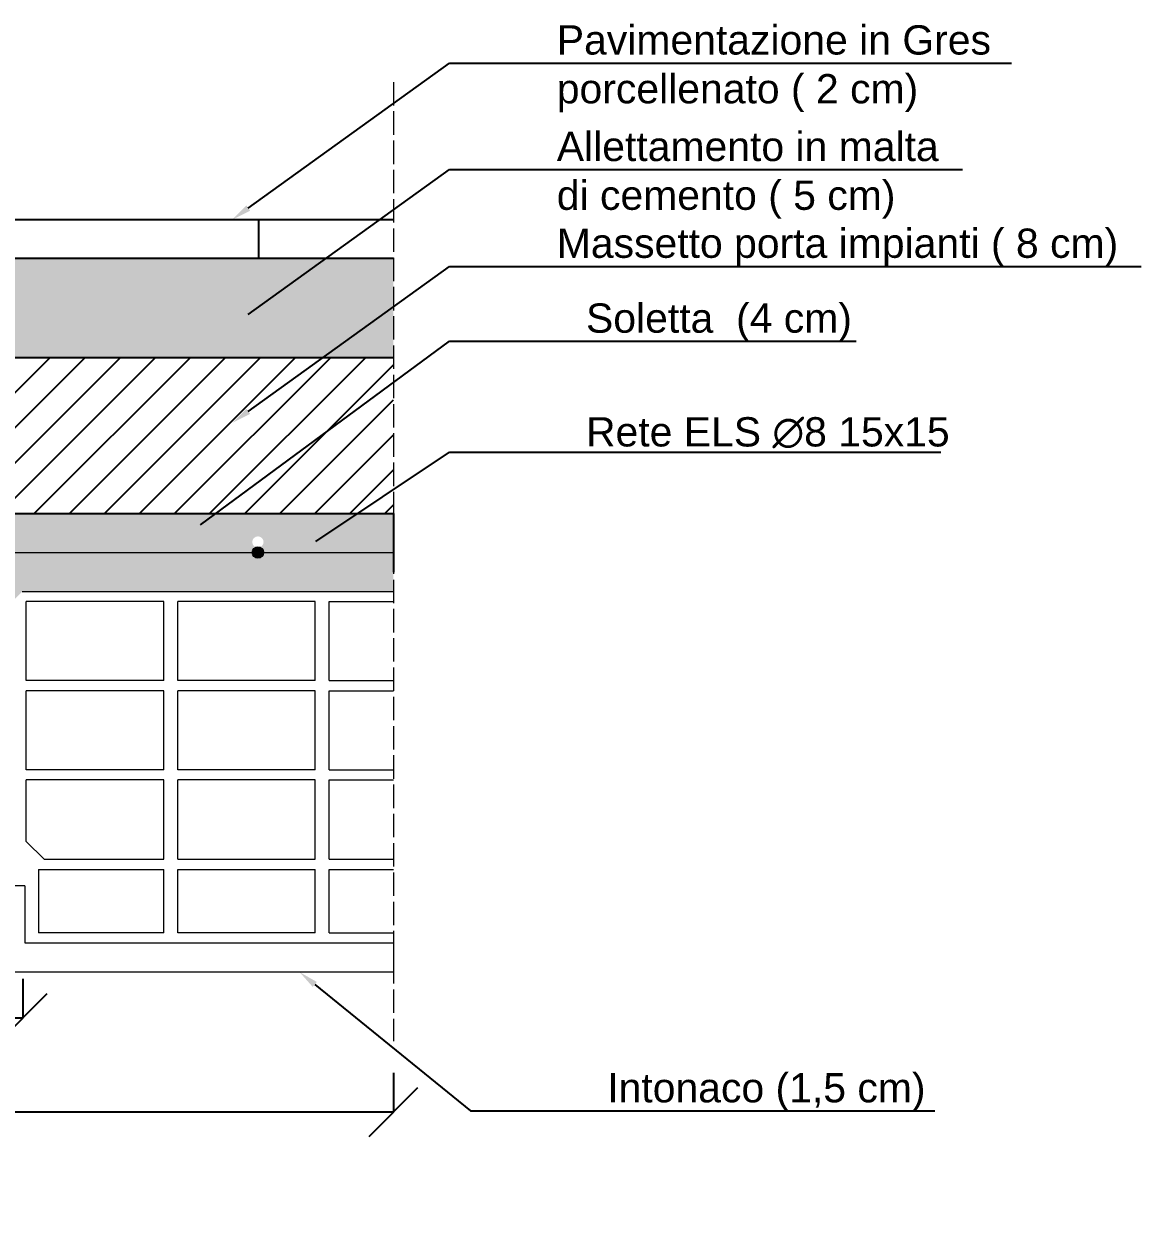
# Model space of a CAD drawing. Header units: millimetres. Extents: x -455371 to 117772, y -78417 to 116564.
# Drawn here: x -157742 to -157170, y -57393 to -56785 of the extents above; entities that cross this region are included whole.
import ezdxf
from ezdxf import colors
from ezdxf.entities.mleader import LeaderData, LeaderLine
from ezdxf.math import Vec2, Vec3

# ---------------------------------------------------------------- set-up
doc = ezdxf.new("R2010")
doc.units = ezdxf.units.MM
doc.linetypes.add('ACAD_ISO02W100', pattern=[15, 12, -3])
doc.layers.get('0').update_dxf_attribs({"color": 255})
for name, color, linetype, lineweight in [('armature', 5, 'Continuous', 18), ('Cls', 7, 'Continuous', 25), ('quote', 5, 'Continuous', 15), ('RETINO ARMATURE', 253, 'Continuous', 15), ('tratteggio 1 a 50', 230, 'ACAD_ISO02W100', 15), ('TRAV.PIGN.TELAIO', 30, 'Continuous', 15)]:
    doc.layers.add(name, color=color, linetype=linetype, lineweight=lineweight)
doc.layers.add('RETINI', color=253, linetype='Continuous')
doc.styles.get("Standard").update_dxf_attribs({"font": 'arial.ttf'})
doc.dimstyles.new('scala 1 a 10', dxfattribs={"dimtxt": 15, "dimasz": 25, "dimexe": 0.183, "dimexo": 0.1, "dimgap": 20, "dimtad": 2, "dimdec": 0, "dimlfac": 0.1, "dimzin": 0, "dimdsep": 46, "dimtxsty": 'Standard', "dimblk": 'OBLIQUE', "dimcen": -25, "dimadec": 0, "dimazin": 0, "dimtfac": 1, "dimtdec": 0, "dimtofl": 0, "dimtmove": 0, "dimatfit": 3, "dimfxl": 20, "dimfxlon": 1, "dimtolj": 1, "dimtzin": 0, "dimarcsym": 0})

# ---------------------------------------------------------------- blocks, each defined once
blk = doc.blocks.new('_Oblique')
at = {"color": 0, "linetype": 'ByBlock', "lineweight": -2}
blk.add_line((-0.5, -0.5), (0.5, 0.5), dxfattribs=at)
blk = doc.blocks.new('*D2059')
at = {"layer": 'Defpoints', "color": 0, "transparency": 16777216}
for p in [(-157862.95, -57252.44), (-157742.71, -57252.44), (-157742.71, -57294.81)]:
    blk.add_point(p, dxfattribs=at)
at = {"layer": 'quote', "color": 0, "lineweight": -2, "transparency": 16777216}
for p, q in [((-157862.95, -57274.81), (-157862.95, -57295)), ((-157742.71, -57274.81), (-157742.71, -57295)), ((-157862.95, -57294.81), (-157742.71, -57294.81))]:
    blk.add_line(p, q, dxfattribs=at)
at = {"layer": 'quote', "color": 0, "lineweight": -2, "transparency": 16777216, "xscale": 25, "yscale": 25, "zscale": 25, "rotation": 180}
blk.add_blockref('_Oblique', (-157862.95, -57294.81), dxfattribs=at)
at = {"layer": 'quote', "color": 0, "lineweight": -2, "transparency": 16777216, "xscale": 25, "yscale": 25, "zscale": 25}
blk.add_blockref('_Oblique', (-157742.71, -57294.81), dxfattribs=at)
at = {"layer": 'quote', "color": 0, "transparency": 16777216, "insert": (-157802.83, -57322.35), "char_height": 15, "attachment_point": 5}
blk.add_mtext('\\A1;12', dxfattribs=at)
blk = doc.blocks.new('*D2060')
at = {"layer": 'Defpoints', "color": 0, "transparency": 16777216}
for p in [(-158552.83, -57258.4), (-157552.83, -57258.4), (-157552.83, -57343.07)]:
    blk.add_point(p, dxfattribs=at)
at = {"layer": 'quote', "color": 0, "lineweight": -2, "transparency": 16777216}
for p, q in [((-158552.83, -57323.07), (-158552.83, -57343.26)), ((-157552.83, -57323.07), (-157552.83, -57343.26)), ((-158552.83, -57343.07), (-157552.83, -57343.07))]:
    blk.add_line(p, q, dxfattribs=at)
at = {"layer": 'quote', "color": 0, "lineweight": -2, "transparency": 16777216, "xscale": 25, "yscale": 25, "zscale": 25, "rotation": 180}
blk.add_blockref('_Oblique', (-158552.83, -57343.07), dxfattribs=at)
at = {"layer": 'quote', "color": 0, "lineweight": -2, "transparency": 16777216, "xscale": 25, "yscale": 25, "zscale": 25}
blk.add_blockref('_Oblique', (-157552.83, -57343.07), dxfattribs=at)
at = {"layer": 'quote', "color": 0, "transparency": 16777216, "insert": (-158052.83, -57370.73), "char_height": 15, "attachment_point": 5}
blk.add_mtext('\\A1;100', dxfattribs=at)

msp = doc.modelspace()

# ---------------------------------------------------------------- hatches: boundary and pattern name
at = {"layer": 'RETINI'}
h = msp.add_hatch(dxfattribs=at)
h.set_pattern_fill('ANSI31', color=256, scale=78, angle=45)
h.set_pattern_definition([(90, (-42959.95, 2978.84), (-247.65, 0), [])])
h.paths.add_polyline_path([(-157559.62, -56885.78), (-158552.83, -56885.78), (-158552.83, -56905.65), (-157587.17, -56905.65)])
h.paths.add_polyline_path([(-157552.83, -56885.78), (-157559.62, -56885.78), (-157587.17, -56905.65), (-157552.83, -56905.65)])
h = msp.add_hatch(dxfattribs=at)
h.set_pattern_fill('AR-CONC', color=256, scale=0.21)
h.set_pattern_definition([(50, (-42959.946, 2978.837), (38.2587805, -3.347208), [4.0005, -44.0055]), (355, (-42959.946, 2978.837), (-7.401118, 40.121938), [3.2004, -35.204523]), (100.451445, (-42956.758, 2978.558), (30.857662, 36.774728), [3.399902, -37.398951]), (46.1842, (-42959.946, 2989.505), (56.926599, -8.828889), [6.00075, -66.00825]), (96.63556, (-42955.2, 2988.77), (49.854868, 51.959486), [5.099855, -56.098478]), (351.18415, (-42959.946, 2989.505), (49.854868, 51.959486), [4.800593, -52.806544]), (21, (-42954.612, 2986.838), (31.839022, -21.4756916), [4.0005, -44.0055]), (326, (-42954.612, 2986.838), (12.978426, 38.679473), [3.2004, -35.2044]), (71.451445, (-42951.96, 2985.048), (44.817448, 17.203781), [3.399902, -37.398887]), (37.5, (-42959.946, 2978.837), (0.6486067, 17.7565582), [0, -34.77768, 0, -35.7378, 0, -35.33775]), (7.5, (-42959.946, 2978.837), (14.032129, 21.0379207), [0, -20.37588, 0, -33.97758, 0, -13.46835]), (327.5, (-42971.841, 2978.837), (28.474025, -1.2030362), [0, -13.335, 0, -41.6052, 0, -55.2069]), (317.5, (-42977.175, 2978.837), (31.107128, 5.339563), [0, -17.3355, 0, -27.63012, 0, -39.2049])])
h.paths.add_polyline_path([(-158552.83, -56905.65), (-158552.83, -56956.4), (-157588.77, -56956.4), (-157552.83, -56956.4), (-157552.83, -56905.65)])
h = msp.add_hatch(dxfattribs=at)
h.set_pattern_fill('ANSI31', color=256, scale=4)
h.set_pattern_definition([(45, (-42959.946, 2978.837), (-8.9802561, 8.9802561), [])])
h.paths.add_polyline_path([(-157552.83, -56956.4), (-157600.9, -56956.4), (-157600.9, -57036.4), (-157552.83, -57036.4)])
h.paths.add_polyline_path([(-158552.83, -56956.4), (-158552.83, -57036.4), (-158108.13, -57036.4), (-158108.13, -56956.4)])
h.paths.add_polyline_path([(-158438.69, -57004.11, -1), (-158466.09, -57004.11, -1)], flags=16)
h.paths.add_polyline_path([(-158440.69, -57004.11, -1), (-158464.09, -57004.11, -1)], flags=0)
h.paths.add_polyline_path([(-158530.13, -56996.49, -1), (-158487.53, -56996.49, -1)], flags=16)
h.paths.add_polyline_path([(-158528.13, -56996.49, -1), (-158489.53, -56996.49, -1)], flags=0)
h.paths.add_polyline_path([(-157600.9, -57036.4), (-157600.9, -56956.4), (-158108.13, -56956.4), (-158108.13, -57036.4)])
at = {"layer": 'RETINI', "ltscale": 100}
h = msp.add_hatch(dxfattribs=at)
h.set_pattern_fill('AR-CONC', color=256, scale=0.2)
h.set_pattern_definition([(50, (-176543.61, -75096.782), (36.436934, -3.187817), [3.81, -41.91]), (355, (-176543.61, -75096.782), (-7.048684, 38.21137), [3.048, -33.528117]), (100.45144, (-176540.574, -75097.048), (29.38825, 35.02355), [3.238, -35.61805]), (46.1842, (-176543.61, -75086.62), (54.21581, -8.408466), [5.715, -62.865]), (96.63556, (-176539.093, -75087.323), (47.48083, 49.48522), [4.857, -53.42712]), (351.18415, (-176543.61, -75086.62), (47.48083, 49.48522), [4.57199, -50.29195]), (21, (-176538.53, -75089.162), (30.322878, -20.45304), [3.81, -41.91]), (326, (-176538.53, -75089.162), (12.360406, 36.837593), [3.048, -33.528]), (71.45144, (-176536.004, -75090.867), (42.683284, 16.384554), [3.238, -35.61799]), (37.5, (-176543.611, -75096.782), (0.6177207, 16.911008), [0, -33.1216, 0, -34.036, 0, -33.655]), (7.5, (-176543.61, -75096.782), (13.363933, 20.036115), [0, -19.4056, 0, -32.3596, 0, -12.827]), (327.5, (-176554.939, -75096.782), (27.118119, -1.145749), [0, -12.7, 0, -39.624, 0, -52.578]), (317.5, (-176560.02, -75096.782), (29.625836, 5.085298), [0, -16.51, 0, -26.3144, 0, -37.338])])
h.paths.add_polyline_path([(-158242.95, -57076.4), (-158052.83, -57076.4), (-157862.7, -57076.4), (-157857.6, -57081.5), (-157857.6, -57209.12), (-157840.49, -57216.32), (-157840.49, -57227.39), (-157837.57, -57227.39), (-157807.43, -57116.22), (-157805.39, -57116.22, -0.560377), (-157800.27, -57116.22), (-157798.23, -57116.22), (-157770.45, -57218.66), (-157765.17, -57221.44), (-157765.17, -57216.32), (-157748.06, -57209.12), (-157748.06, -57138.79), (-157813.44, -57055.75, -0.626169), (-157823.16, -57051.03), (-157919.34, -57051.03, -1), (-157925.14, -57051.03), (-158069.34, -57051.03, -1), (-158075.14, -57051.03), (-158219.34, -57051.03, -1), (-158225.14, -57051.03), (-158283.36, -57051.03, -1), (-158295.36, -57051.03), (-158311.16, -57051.03, -1), (-158323.16, -57051.03), (-158369.34, -57051.03, -1), (-158375.14, -57051.03), (-158519.34, -57051.03, -1), (-158525.14, -57051.03), (-158552.83, -57051.03), (-158552.83, -57076.4), (-158362.7, -57076.4), (-158357.6, -57081.5), (-158357.6, -57209.12), (-158340.49, -57216.32), (-158340.49, -57227.39), (-158337.57, -57227.39), (-158307.43, -57116.22), (-158305.39, -57116.22, -0.560377), (-158300.27, -57116.22), (-158298.23, -57116.22), (-158268.08, -57227.39), (-158265.17, -57227.39), (-158265.17, -57216.32), (-158248.06, -57209.12), (-158248.06, -57081.5)])
h.paths.add_polyline_path([(-157552.83, -57036.4), (-158552.83, -57036.4), (-158552.83, -57051.03), (-158525.14, -57051.03, -1), (-158519.34, -57051.03), (-158375.14, -57051.03, -1), (-158369.34, -57051.03), (-158323.16, -57051.03, -1), (-158311.16, -57051.03), (-158295.36, -57051.03, -1), (-158283.36, -57051.03), (-158225.14, -57051.03, -1), (-158219.34, -57051.03), (-158075.14, -57051.03, -1), (-158069.34, -57051.03), (-157925.14, -57051.03, -1), (-157919.34, -57051.03), (-157823.16, -57051.03, -1), (-157811.16, -57051.03), (-157795.36, -57051.03, -1), (-157783.36, -57051.03), (-157775.14, -57051.03, -1), (-157769.34, -57051.03), (-157625.14, -57051.03, -1), (-157619.34, -57051.03), (-157552.83, -57051.03)])
h.paths.add_polyline_path([(-158301.66, -57120.55, -0.201615), (-158303.99, -57120.55), (-158332.59, -57227.39), (-158272.92, -57227.39)], flags=17)
h.paths.add_polyline_path([(-157801.66, -57120.55, -0.201615), (-157803.99, -57120.55), (-157832.59, -57227.39), (-157772.92, -57227.39)], flags=17)
h.paths.add_polyline_path([(-157552.83, -57051.03), (-157619.34, -57051.03, -1), (-157625.14, -57051.03), (-157769.34, -57051.03, -1), (-157775.14, -57051.03), (-157783.36, -57051.03, -0.229884), (-157785.65, -57055.75), (-157748.06, -57103.5), (-157748.06, -57081.5), (-157742.95, -57076.4), (-157552.83, -57076.4)])
h.paths.add_polyline_path([(-157785.65, -57055.75, -0.626169), (-157795.36, -57051.03), (-157811.16, -57051.03, -0.229884), (-157813.44, -57055.75), (-157748.06, -57138.79), (-157748.06, -57103.5)], flags=17)
at = {"layer": 'RETINO ARMATURE', "ltscale": 100}
msp.add_hatch(color=256, dxfattribs=at).paths.add_polyline_path([(-157619.34, -57056.4, 1), (-157625.14, -57056.4, 1)])
at = {"layer": 'TRAV.PIGN.TELAIO', "ltscale": 100}
h = msp.add_hatch(dxfattribs=at)
h.set_pattern_fill('AR-SAND', color=256, scale=9)
h.set_pattern_definition([(37.5, (-364621.2, -277517.54), (-14.4003, 440.4719), [0, -347.472, 0, -388.62, 0, -371.475]), (7.5, (-364621.2, -277517.54), (404.571, 645.1426), [0, -187.452, 0, -313.182, 0, -120.015]), (327.5, (-364902.4, -277517.54), (711.89313, 1.29347), [0, -114.3, 0, -411.48, 0, -537.21]), (317.5, (-364902.4, -277517.54), (687.2008, 200.6364), [0, -57.15, 0, -269.748, 0, -308.61])])
h.paths.add_polyline_path([(-157552.83, -57036.4), (-158552.83, -57036.4), (-158552.83, -57076.4), (-158362.7, -57076.4), (-158357.6, -57081.5), (-158357.6, -57209.12), (-158340.49, -57216.32), (-158340.49, -57227.39), (-158338.85, -57227.39), (-158309.58, -57081.5, -0.756314), (-158296.08, -57081.5), (-158266.81, -57227.39), (-158265.17, -57227.39), (-158265.17, -57216.32), (-158248.06, -57209.12), (-158248.06, -57081.5), (-158242.95, -57076.4), (-158052.83, -57076.4), (-157862.7, -57076.4), (-157857.6, -57081.5), (-157857.6, -57209.12), (-157840.49, -57216.32), (-157840.49, -57227.39), (-157838.85, -57227.39), (-157809.58, -57081.5, -0.756314), (-157796.08, -57081.5), (-157766.81, -57227.39), (-157765.17, -57227.39), (-157765.17, -57216.32), (-157748.06, -57209.12), (-157748.06, -57081.5), (-157742.95, -57076.4), (-157552.83, -57076.4)])

# ---------------------------------------------------------------- linework, layer by layer
at = {"ltscale": 0.1}
msp.add_line((-157552.83, -57036.4), (-157552.83, -57066.4), dxfattribs=at)
at = {"layer": 'armature', "ltscale": 100}
msp.add_line((-158552.83, -57056.4), (-157552.83, -57056.4), dxfattribs=at)
msp.add_circle((-157622.24, -57056.4), 2.9, dxfattribs=at)
at = {"layer": 'Cls'}
msp.add_line((-158552.83, -57036.4), (-157552.83, -57036.4), dxfattribs=at)
msp.add_line((-158552.83, -57036.4), (-157552.83, -57036.4), dxfattribs=at)
for points in [[(-158552.83, -56910.41), (-158552.83, -56885.78), (-157552.83, -56885.78)], [(-158552.83, -56905.65), (-158552.83, -56905.65), (-157552.83, -56905.65)], [(-158552.83, -56956.4), (-158552.83, -56956.4), (-157552.83, -56956.4)]]:
    msp.add_lwpolyline(points, dxfattribs=at)
at = {"layer": 'quote'}
msp.add_lwpolyline([(-157552.83, -57256.4), (-157552.83, -57271.4), (-158552.83, -57271.4)], dxfattribs=at)
at = {"layer": 'tratteggio 1 a 50'}
msp.add_line((-157552.83, -56815.33), (-157552.83, -57306.87), dxfattribs=at)
at = {"layer": 'TRAV.PIGN.TELAIO', "ltscale": 100}
for p, q in [((-157742.95, -57076.4), (-157552.83, -57076.4)), ((-157670.46, -57081.57), (-157740.91, -57081.57)), ((-157740.91, -57122.07), (-157740.91, -57081.57)), ((-157670.46, -57122.07), (-157670.46, -57081.57)), ((-157592.86, -57081.57), (-157663.31, -57081.57)), ((-157663.31, -57122.07), (-157663.31, -57081.57)), ((-157592.86, -57122.07), (-157592.86, -57081.57)), ((-157585.71, -57122.07), (-157585.71, -57081.57)), ((-157585.71, -57081.57), (-157552.83, -57081.57)), ((-157670.46, -57122.07), (-157740.91, -57122.07)), ((-157592.86, -57122.07), (-157663.31, -57122.07)), ((-157585.71, -57122.07), (-157552.83, -57122.07)), ((-157670.46, -57127.22), (-157740.91, -57127.22)), ((-157740.91, -57167.72), (-157740.91, -57127.22)), ((-157670.46, -57167.72), (-157670.46, -57127.22)), ((-157592.86, -57127.22), (-157663.31, -57127.22)), ((-157663.31, -57167.72), (-157663.31, -57127.22)), ((-157592.86, -57167.72), (-157592.86, -57127.22)), ((-157585.71, -57167.72), (-157585.71, -57127.22)), ((-157585.71, -57127.22), (-157552.83, -57127.22)), ((-157740.91, -57167.72), (-157740.91, -57159.64)), ((-157670.46, -57167.72), (-157670.46, -57159.64)), ((-157663.31, -57167.72), (-157663.31, -57159.64)), ((-157592.86, -57167.72), (-157592.86, -57159.64)), ((-157585.71, -57167.72), (-157585.71, -57159.64)), ((-157670.46, -57167.72), (-157740.91, -57167.72)), ((-157740.91, -57204.42), (-157740.91, -57172.87)), ((-157670.46, -57172.87), (-157740.91, -57172.87)), ((-157670.46, -57213.61), (-157670.46, -57172.87)), ((-157592.86, -57167.72), (-157663.31, -57167.72)), ((-157663.31, -57213.61), (-157663.31, -57172.87)), ((-157592.86, -57172.87), (-157663.31, -57172.87)), ((-157592.86, -57213.61), (-157592.86, -57172.87)), ((-157585.71, -57167.72), (-157552.83, -57167.72)), ((-157585.71, -57182.67), (-157585.71, -57172.87)), ((-157585.71, -57172.87), (-157552.83, -57172.87)), ((-157585.71, -57213.61), (-157585.71, -57182.67)), ((-157731.72, -57213.61), (-157740.91, -57204.42)), ((-157731.72, -57213.61), (-157670.46, -57213.61)), ((-157663.31, -57213.61), (-157592.86, -57213.61)), ((-157585.71, -57213.61), (-157552.83, -57213.61)), ((-157734.57, -57218.78), (-157670.46, -57218.78)), ((-157734.57, -57218.78), (-157734.57, -57251.25)), ((-157670.46, -57251.25), (-157670.46, -57218.78)), ((-157663.31, -57218.78), (-157592.86, -57218.78)), ((-157663.31, -57251.25), (-157663.31, -57218.78)), ((-157592.86, -57251.25), (-157592.86, -57218.78)), ((-157585.71, -57251.25), (-157585.71, -57218.78)), ((-157585.71, -57218.78), (-157552.83, -57218.78)), ((-157741.72, -57227.13), (-157765.17, -57227.13)), ((-157741.72, -57227.13), (-157741.72, -57256.4)), ((-157670.46, -57251.25), (-157734.57, -57251.25)), ((-157592.86, -57251.25), (-157663.31, -57251.25)), ((-157585.71, -57251.25), (-157552.83, -57251.25)), ((-157741.72, -57256.4), (-157552.83, -57256.4))]:
    msp.add_line(p, q, dxfattribs=at)

# ---------------------------------------------------------------- dimensions: what is measured, and where the dimension line sits
at = {"layer": 'quote'}
for base, p1, p2, picture, middle in [((-157742.71, -57294.81), (-157862.95, -57252.44), (-157742.71, -57252.44), '*D2059', (-157802.83, -57322.35)), ((-157552.83, -57343.07), (-158552.83, -57258.4), (-157552.83, -57258.4), '*D2060', (-158052.83, -57370.73))]:
    dim = msp.add_linear_dim(base=base, p1=p1, p2=p2, dimstyle='scala 1 a 10', dxfattribs=at)
    dim.commit()
    dim.dimension.update_dxf_attribs({"geometry": picture, "text_midpoint": middle})

# ---------------------------------------------------------------- leaders
ml = msp.add_multileader_mtext('Standard', dxfattribs=at)
ml.set_content('Pavimentazione in Gres porcellenato ( 2 cm)', color=256)
ml.set_leader_properties()
ml.build(insert=Vec2(0, 0))
ml.multileader.update_dxf_attribs({"text_left_attachment_type": 6, "text_right_attachment_type": 6, "dogleg_length": 20, "arrow_head_size": 10})
ctx = ml.context
ctx.base_point, ctx.char_height, ctx.arrow_head_size, ctx.landing_gap_size, ctx.plane_origin = Vec3(-157519.13, -56805.65), 15, 10, 50, Vec3(-157669.13, -56816.34)
ctx.left_attachment, ctx.right_attachment = 6, 6
notes = []
notes.append((ctx, [(0, (1, 1, 0), (-157524.16, -56805.65), (1, 0), 5.04, [(1, [(-157635.3, -56885.78), (-157524.16, -56805.65)], 0, [])])]))
ctx.mtext.insert, ctx.mtext.width, ctx.mtext.flow_direction = Vec3(-157469.13, -56786.24), 230.5701, 5
ml = msp.add_multileader_mtext('Standard', dxfattribs=at)
ml.set_content('Allettamento in malta di cemento ( 5 cm)', color=256)
ml.set_leader_properties()
ml.build(insert=Vec2(0, 0))
ml.multileader.update_dxf_attribs({"text_left_attachment_type": 6, "text_right_attachment_type": 6, "dogleg_length": 20, "arrow_head_size": 10})
ctx = ml.context
ctx.base_point, ctx.char_height, ctx.arrow_head_size, ctx.landing_gap_size, ctx.plane_origin = Vec3(-157519.13, -56860.22), 15, 10, 50, Vec3(-157669.13, -56870.91)
ctx.left_attachment, ctx.right_attachment = 6, 6
notes.append((ctx, [(0, (1, 1, 0), (-157524.16, -56860.22), (1, 0), 5.04, [(1, [(-157635.3, -56940.35), (-157524.16, -56860.22)], 0, [])])]))
ctx.mtext.insert, ctx.mtext.width, ctx.mtext.flow_direction = Vec3(-157469.13, -56840.81), 205.8551, 5
ml = msp.add_multileader_mtext('Standard', dxfattribs=at)
ml.set_content('Massetto porta impianti ( 8 cm)', color=256)
ml.set_leader_properties()
ml.build(insert=Vec2(0, 0))
ml.multileader.update_dxf_attribs({"text_left_attachment_type": 6, "text_right_attachment_type": 6, "dogleg_length": 20, "arrow_head_size": 10})
ctx = ml.context
ctx.base_point, ctx.char_height, ctx.arrow_head_size, ctx.landing_gap_size, ctx.plane_origin = Vec3(-157519.13, -56909.82), 15, 10, 50, Vec3(-157669.13, -56920.51)
ctx.left_attachment, ctx.right_attachment = 6, 6
notes.append((ctx, [(0, (1, 1, 0), (-157524.16, -56909.82), (1, 0), 5.04, [(1, [(-157635.3, -56989.95), (-157524.16, -56909.82)], 0, [])])]))
ctx.mtext.insert, ctx.mtext.flow_direction = Vec3(-157469.13, -56890.41), 5
ml = msp.add_multileader_mtext('Standard', dxfattribs=at)
ml.set_content('Soletta  (4 cm)', color=256)
ml.set_leader_properties()
ml.build(insert=Vec2(0, 0))
ml.multileader.update_dxf_attribs({"text_left_attachment_type": 6, "text_right_attachment_type": 6, "dogleg_length": 20, "arrow_head_size": 10})
ctx = ml.context
ctx.base_point, ctx.char_height, ctx.arrow_head_size, ctx.landing_gap_size, ctx.plane_origin = Vec3(-157504.16, -56948.18), 15, 10, 50, Vec3(-157693.45, -56978.78)
ctx.left_attachment, ctx.right_attachment = 6, 6
notes.append((ctx, [(0, (1, 1, 0), (-157524.16, -56948.18), (1, 0), 20, [(1, [(-157659.62, -57048.22), (-157524.16, -56948.18)], 0, [])])]))
ctx.mtext.insert, ctx.mtext.flow_direction = Vec3(-157454.16, -56928.77), 5
ml = msp.add_multileader_mtext('Standard', dxfattribs=at)
ml.set_content('Rete ELS ∅8 15x15', color=256)
ml.set_leader_properties()
ml.build(insert=Vec2(0, 0))
ml.multileader.update_dxf_attribs({"text_left_attachment_type": 6, "text_right_attachment_type": 6, "dogleg_length": 20, "arrow_head_size": 10})
ctx = ml.context
ctx.base_point, ctx.char_height, ctx.arrow_head_size, ctx.landing_gap_size, ctx.plane_origin = Vec3(-157504.16, -57005.07), 15, 10, 50, Vec3(-157634.73, -56986.96)
ctx.left_attachment, ctx.right_attachment = 6, 6
notes.append((ctx, [(0, (1, 1, 0), (-157524.16, -57005.07), (1, 0), 20, [(1, [(-157600.9, -57056.4), (-157524.16, -57005.07)], 0, [])])]))
ctx.mtext.insert, ctx.mtext.flow_direction = Vec3(-157454.16, -56987.07), 5
ml = msp.add_multileader_mtext('Standard', dxfattribs=at)
ml.set_content('Intonaco (1,5 cm)', color=256)
ml.set_leader_properties()
ml.build(insert=Vec2(0, 0))
ml.multileader.update_dxf_attribs({"text_left_attachment_type": 6, "text_right_attachment_type": 6, "dogleg_length": 20, "arrow_head_size": 10})
ctx = ml.context
ctx.base_point, ctx.char_height, ctx.arrow_head_size, ctx.landing_gap_size, ctx.plane_origin = Vec3(-157493.27, -57342.57), 15, 10, 50, Vec3(-157634.73, -57348.48)
ctx.left_attachment, ctx.right_attachment = 6, 6
notes.append((ctx, [(0, (1, 1, 0), (-157513.27, -57342.57), (1, 0), 20, [(1, [(-157600.9, -57271.4), (-157513.27, -57342.57)], 0, [])])]))
ctx.mtext.insert, ctx.mtext.flow_direction = Vec3(-157443.27, -57323.16), 5
for ctx, leaders in notes:
    for number, flags, end, landing, length, lines in leaders:
        leader = LeaderData()
        leader.index, (leader.has_last_leader_line, leader.has_dogleg_vector, leader.attachment_direction) = number, flags
        leader.last_leader_point, leader.dogleg_vector, leader.dogleg_length = Vec3(end), Vec3(landing), length
        for number, points, colour, breaks in lines:
            line = LeaderLine()
            line.index, line.vertices, line.color, line.breaks = number, Vec3.list(points), colors.encode_raw_color(colour), breaks
            leader.lines.append(line)
        ctx.leaders.append(leader)

doc.saveas('drawing.dxf')
